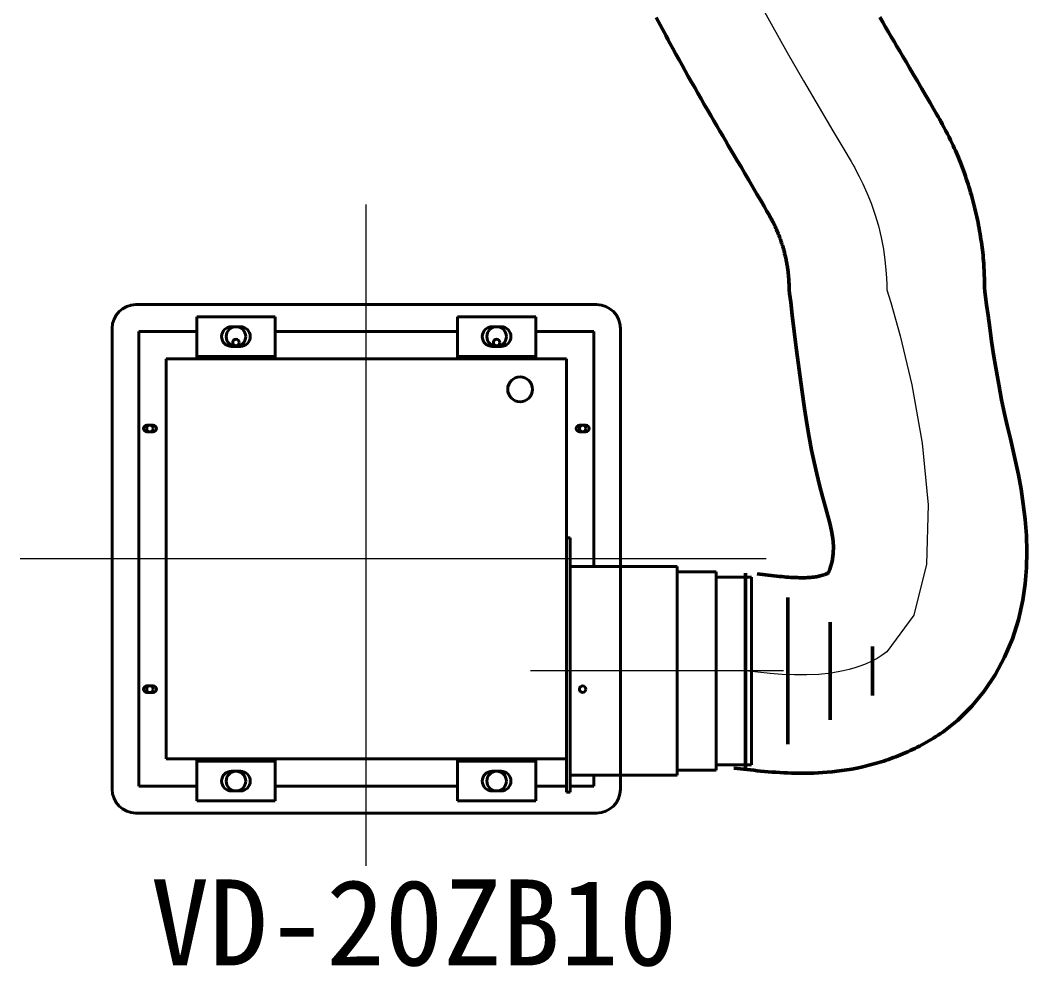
# Model space of a CAD drawing. Units: millimetres at full size. Extents: x -22551 to 92397, y -19340 to 14894.
# Drawn here: x -7078 to -6305, y 4881 to 5607 of the extents above; entities that cross this region are included whole.
import ezdxf
from ezdxf.enums import TextEntityAlignment as Align

# ---------------------------------------------------------------- set-up
doc = ezdxf.new("R2010")
doc.units = ezdxf.units.MM
doc.header["$LTSCALE"] = 70
for name, pattern in [('CHAIN1', [8, 5, -1, 1, -1]), ('CHAIN2', [12, 9, -1, 1, -1]), ('DASHED3', [4, 3, -1])]:
    doc.linetypes.add(name, pattern=pattern)
doc.layers.add('7-F_ダクト－ＥＡ・丸ダクト：排気', color=134, linetype='Continuous', lineweight=50)
doc.layers.add('9-0_無題1', color=5, linetype='Continuous', lineweight=40)
doc.styles.add('ＭＳ ゴシック', font='')
doc.styles.get('ＭＳ ゴシック').set_extended_font_data('MS Gothic')

# ---------------------------------------------------------------- blocks, each defined once
blk = doc.blocks.new('グループ部品-64')
at = {"layer": '9-0_無題1', "color": 7, "linetype": 'CHAIN2', "lineweight": 15}
for p, q in [((-6812.14, 4958.13), (-6812.14, 5465.49)), ((-6505.43, 5193.55), (-7077.72, 5193.55)), ((-6492.14, 5107.55), (-6686.04, 5107.55))]:
    blk.add_line(p, q, dxfattribs=at)
at = {"layer": '9-0_無題1'}
for p, q in [((-6812.14, 5388.55), (-6988.86, 5388.55)), ((-6942.14, 5379.3), (-6882.14, 5379.3)), ((-6942.14, 5348.8), (-6942.14, 5379.3)), ((-6682.14, 5379.3), (-6742.14, 5379.3)), ((-6742.14, 5348.8), (-6742.14, 5379.3)), ((-6682.14, 5348.8), (-6682.14, 5379.3)), ((-7007.14, 5193.55), (-7007.14, 5370.27)), ((-7007.14, 5016.83), (-7007.14, 5370.27)), ((-6986.64, 5019.05), (-6986.64, 5368.05)), ((-6942.14, 5368.05), (-6986.64, 5368.05)), ((-6915.64, 5371.55), (-6908.64, 5371.55)), ((-6742.14, 5368.05), (-6882.14, 5368.05)), ((-6708.64, 5371.55), (-6715.64, 5371.55)), ((-6637.64, 5368.05), (-6682.14, 5368.05)), ((-6637.64, 5187.55), (-6637.64, 5368.05)), ((-6617.14, 5370.27), (-6617.14, 5187.55)), ((-6617.14, 5370.27), (-6617.14, 5187.55)), ((-6915.64, 5356.55), (-6908.64, 5356.55)), ((-6708.64, 5356.55), (-6715.64, 5356.55)), ((-6965.64, 5347.05), (-6965.64, 5040.05)), ((-6965.64, 5347.05), (-6658.64, 5347.05)), ((-6942.14, 5348.8), (-6942.14, 5347.05)), ((-6882.14, 5348.8), (-6882.14, 5347.05)), ((-6682.14, 5348.8), (-6742.14, 5348.8)), ((-6742.14, 5348.8), (-6742.14, 5347.05)), ((-6682.14, 5348.8), (-6682.14, 5347.05)), ((-6658.64, 5014.55), (-6658.64, 5347.05)), ((-6975.64, 5296.05), (-6980.64, 5296.05)), ((-6975.64, 5291.05), (-6980.64, 5291.05)), ((-6648.64, 5296.05), (-6643.64, 5296.05)), ((-6648.64, 5291.05), (-6643.64, 5291.05)), ((-6655.64, 5209.55), (-6658.64, 5209.55)), ((-6655.64, 5014.55), (-6655.64, 5209.55)), ((-7007.14, 5016.83), (-7007.14, 5193.55)), ((-6573.64, 5187.55), (-6655.64, 5187.55)), ((-6573.64, 5027.55), (-6573.64, 5187.55)), ((-6543.64, 5183.55), (-6573.64, 5183.55)), ((-6543.64, 5031.55), (-6543.64, 5183.55)), ((-6516.64, 5179.55), (-6543.64, 5179.55)), ((-6516.64, 5035.55), (-6516.64, 5179.55)), ((-6975.64, 5096.05), (-6980.64, 5096.05)), ((-6975.64, 5091.05), (-6980.64, 5091.05)), ((-6965.64, 5040.05), (-6658.64, 5040.05)), ((-6942.14, 5038.3), (-6942.14, 5040.05)), ((-6942.14, 5038.3), (-6882.14, 5038.3)), ((-6942.14, 5038.3), (-6942.14, 5007.8)), ((-6882.14, 5038.3), (-6882.14, 5040.05)), ((-6882.14, 5038.3), (-6882.14, 5007.8)), ((-6742.14, 5038.3), (-6742.14, 5040.05)), ((-6682.14, 5038.3), (-6742.14, 5038.3)), ((-6742.14, 5038.3), (-6742.14, 5007.8)), ((-6682.14, 5038.3), (-6682.14, 5040.05)), ((-6682.14, 5038.3), (-6682.14, 5007.8)), ((-6915.64, 5030.55), (-6908.64, 5030.55)), ((-6708.64, 5030.55), (-6715.64, 5030.55)), ((-6543.64, 5031.55), (-6573.64, 5031.55)), ((-6516.64, 5035.55), (-6543.64, 5035.55)), ((-6573.64, 5027.55), (-6655.64, 5027.55)), ((-6637.64, 5019.05), (-6637.64, 5027.55)), ((-6617.14, 5016.83), (-6617.14, 5028.05)), ((-6617.14, 5027.55), (-6617.14, 5016.83)), ((-6942.14, 5019.05), (-6986.64, 5019.05)), ((-6915.64, 5015.55), (-6908.64, 5015.55)), ((-6742.14, 5019.05), (-6882.14, 5019.05)), ((-6708.64, 5015.55), (-6715.64, 5015.55)), ((-6658.64, 5019.05), (-6682.14, 5019.05)), ((-6658.64, 5014.55), (-6655.64, 5014.55)), ((-6637.64, 5019.05), (-6655.64, 5019.05)), ((-6942.14, 5007.8), (-6882.14, 5007.8)), ((-6682.14, 5007.8), (-6742.14, 5007.8)), ((-6635.42, 4998.55), (-6988.86, 4998.55)), ((-6635.42, 4998.55), (-6988.86, 4998.55))]:
    blk.add_line(p, q, dxfattribs=at)
at = {"layer": '9-0_無題1', "linetype": 'DASHED3'}
blk.add_line((-6617.14, 5187.55), (-6617.14, 5027.55), dxfattribs=at)
at = {"layer": '9-0_無題1'}
for points in [[(-6988.86, 5388.55), (-6635.42, 5388.55), (-6812.14, 5388.55)], [(-6942.14, 5348.8), (-6882.14, 5348.8), (-6882.14, 5379.3)]]:
    blk.add_lwpolyline(points, dxfattribs=at)
for centre, radius in [((-6912.14, 5364.05), 7.5), ((-6712.14, 5364.05), 7.5), ((-6912.14, 5359.55), 2.5), ((-6712.14, 5359.55), 2.5), ((-6712.14, 5359.55), 2.5), ((-6694.14, 5323.55), 9.5), ((-6978.14, 5293.55), 2.5), ((-6978.14, 5293.55), 2.5), ((-6646.14, 5293.55), 2.5), ((-6646.14, 5293.55), 2.5), ((-6978.14, 5093.55), 2.5), ((-6978.14, 5093.55), 2.5), ((-6646.14, 5093.55), 2.5), ((-6646.14, 5093.55), 2.5), ((-6912.14, 5023.05), 7.5), ((-6712.14, 5023.05), 7.5)]:
    blk.add_circle(centre, radius, dxfattribs=at)
for centre, radius, start, end in [((-6988.86, 5370.27), 18.28, 90, 180), ((-6988.86, 5370.27), 18.28, 90, 180), ((-6635.42, 5370.27), 18.28, 0, 90), ((-6635.42, 5370.27), 18.28, 0, 90), ((-6915.64, 5364.05), 7.5, 90, 270), ((-6908.64, 5364.05), 7.5, 270, 90), ((-6715.64, 5364.05), 7.5, 90, 270), ((-6708.64, 5364.05), 7.5, 270, 90), ((-6980.64, 5293.55), 2.5, 90, 270), ((-6975.64, 5293.55), 2.5, 270, 90), ((-6648.64, 5293.55), 2.5, 90, 270), ((-6643.64, 5293.55), 2.5, 270, 90), ((-6980.64, 5093.55), 2.5, 90, 270), ((-6975.64, 5093.55), 2.5, 270, 90), ((-6915.64, 5023.05), 7.5, 90, 270), ((-6908.64, 5023.05), 7.5, 270, 90), ((-6715.64, 5023.05), 7.5, 90, 270), ((-6708.64, 5023.05), 7.5, 270, 90), ((-6988.86, 5016.83), 18.28, 180, 270), ((-6988.86, 5016.83), 18.28, 180, 270), ((-6635.42, 5016.83), 18.28, 270, 0), ((-6635.42, 5016.83), 18.28, 270, 0)]:
    blk.add_arc(centre, radius, start, end, dxfattribs=at)

msp = doc.modelspace()

# ---------------------------------------------------------------- linework, layer by layer
at = {"layer": '7-F_ダクト－ＥＡ・丸ダクト：排気'}
for p, q in [((-6521.26, 5182.55), (-6521.26, 5032.55)), ((-6488.78, 5163.8), (-6488.78, 5051.3)), ((-6456.3, 5145.05), (-6456.3, 5070.05)), ((-6423.83, 5126.3), (-6423.83, 5088.8))]:
    msp.add_line(p, q, dxfattribs=at)
at = {"layer": '7-F_ダクト－ＥＡ・丸ダクト：排気', "color": 7, "linetype": 'CHAIN1', "lineweight": 15}
for points in [[(-6513.16, 5624.79), (-6501.61, 5603.92), (-6489.2, 5582.03), (-6476.68, 5560.29), (-6464.78, 5539.87), (-6454.24, 5521.95), (-6445.81, 5507.7), (-6440.2, 5498.28)], [(-6440.2, 5498.28), (-6438.16, 5494.88), (-6437.68, 5494.02), (-6436.21, 5491.28), (-6433.96, 5486.9), (-6431.18, 5481.13), (-6428.08, 5474.21), (-6424.9, 5466.4), (-6421.86, 5457.93), (-6419.18, 5449.06), (-6417.06, 5440.03), (-6415.45, 5431.16), (-6414.3, 5422.79), (-6413.53, 5415.25), (-6413.05, 5408.86), (-6412.81, 5403.95), (-6412.72, 5400.85), (-6412.71, 5399.88), (-6412.71, 5399.88), (-6409.73, 5390.31), (-6402.55, 5364.51), (-6393.7, 5327), (-6385.7, 5282.3), (-6381.08, 5234.95), (-6382.36, 5189.47), (-6392.06, 5150.39), (-6412.71, 5122.23), (-6416.38, 5119.57), (-6420.25, 5117.17), (-6424.31, 5115.01), (-6428.51, 5113.09), (-6432.83, 5111.39), (-6437.25, 5109.91), (-6441.74, 5108.63), (-6446.26, 5107.55), (-6455.55, 5105.88), (-6464.88, 5104.88), (-6474.23, 5104.45), (-6483.61, 5104.5), (-6493, 5104.93)], [(-6493, 5104.93), (-6502.41, 5105.64), (-6511.83, 5106.55), (-6521.26, 5107.55)]]:
    msp.add_lwpolyline(points, dxfattribs=at)
at = {"layer": '7-F_ダクト－ＥＡ・丸ダクト：排気'}
for points in [[(-6589.63, 5608.86), (-6588.15, 5606.04), (-6586.66, 5603.23), (-6585.17, 5600.42), (-6583.68, 5597.62), (-6582.19, 5594.81), (-6580.7, 5592.02), (-6579.2, 5589.23), (-6576.88, 5584.95), (-6574.56, 5580.68), (-6572.22, 5576.42), (-6569.86, 5572.16), (-6567.48, 5567.9), (-6565.08, 5563.62), (-6562.65, 5559.33), (-6560.19, 5555), (-6557.75, 5550.73), (-6555.29, 5546.45), (-6552.82, 5542.17), (-6550.37, 5537.93), (-6547.93, 5533.74), (-6545.53, 5529.63), (-6543.18, 5525.61), (-6540.89, 5521.71), (-6538.71, 5518.01), (-6536.55, 5514.35), (-6534.38, 5510.68), (-6532.15, 5506.9), (-6529.81, 5502.94), (-6527.32, 5498.73), (-6524.64, 5494.18), (-6521.73, 5489.21), (-6518.69, 5484.02), (-6515.54, 5478.64), (-6512.44, 5473.34), (-6509.55, 5468.39)], [(-6418.25, 5609.12), (-6415.96, 5605.21), (-6413.73, 5601.38), (-6411.54, 5597.66), (-6409.36, 5593.96), (-6407.21, 5590.31), (-6405.04, 5586.65), (-6402.82, 5582.89), (-6400.5, 5578.95), (-6398.03, 5574.78), (-6395.39, 5570.28), (-6392.52, 5565.4), (-6389.29, 5559.89), (-6385.94, 5554.17), (-6382.66, 5548.56), (-6379.61, 5543.33)], [(-6379.61, 5543.33), (-6376.96, 5538.81), (-6374.9, 5535.28), (-6373.6, 5533.04), (-6373.21, 5532.38), (-6373.21, 5532.38), (-6373.21, 5532.38), (-6373.21, 5532.38), (-6373.21, 5532.38), (-6373.21, 5532.38), (-6373.21, 5532.38), (-6373.21, 5532.38), (-6373.21, 5532.38), (-6372.97, 5531.94), (-6372.36, 5530.83), (-6371.46, 5529.17), (-6370.33, 5527.1), (-6369.06, 5524.73), (-6367.7, 5522.2), (-6366.34, 5519.61), (-6365.05, 5517.1), (-6363.87, 5514.77), (-6362.82, 5512.61), (-6361.86, 5510.58), (-6360.99, 5508.66), (-6360.17, 5506.8), (-6359.4, 5504.99), (-6358.65, 5503.17), (-6357.9, 5501.33), (-6357.14, 5499.42), (-6356.36, 5497.47), (-6355.59, 5495.47), (-6354.81, 5493.43), (-6354.03, 5491.37), (-6353.27, 5489.29), (-6352.52, 5487.19), (-6351.79, 5485.1), (-6351.08, 5483.01), (-6350.4, 5480.92), (-6349.74, 5478.84)], [(-6349.74, 5478.84), (-6349.1, 5476.77), (-6348.48, 5474.69), (-6347.88, 5472.62), (-6347.3, 5470.55), (-6346.74, 5468.47), (-6346.19, 5466.39), (-6345.66, 5464.3), (-6345.14, 5462.21), (-6344.64, 5460.1), (-6344.15, 5457.99), (-6343.68, 5455.86), (-6343.23, 5453.71), (-6342.8, 5451.55), (-6342.38, 5449.37), (-6341.98, 5447.18), (-6341.61, 5445), (-6341.24, 5442.82), (-6340.9, 5440.67), (-6340.57, 5438.55), (-6340.27, 5436.47), (-6339.98, 5434.44), (-6339.7, 5432.47), (-6339.45, 5430.52), (-6339.21, 5428.55), (-6338.99, 5426.54), (-6338.78, 5424.44), (-6338.6, 5422.2), (-6338.43, 5419.8), (-6338.28, 5417.2), (-6338.14, 5414.38), (-6338.03, 5411.47), (-6337.93, 5408.6), (-6337.85, 5405.91), (-6337.79, 5403.55), (-6337.75, 5401.67), (-6337.72, 5400.4), (-6337.71, 5399.88), (-6337.71, 5399.88), (-6337.71, 5399.88)], [(-6509.55, 5468.39), (-6507.01, 5464.05), (-6504.99, 5460.59), (-6503.64, 5458.28), (-6503.12, 5457.38), (-6503.12, 5457.38), (-6503.12, 5457.38), (-6503.12, 5457.38), (-6503.12, 5457.38), (-6503.12, 5457.38), (-6503.12, 5457.38), (-6503.12, 5457.38), (-6503.12, 5457.38), (-6503.12, 5457.39), (-6502.98, 5457.14), (-6502.64, 5456.52), (-6502.16, 5455.63), (-6501.56, 5454.52), (-6500.9, 5453.29), (-6500.23, 5452.02), (-6499.58, 5450.77), (-6499.08, 5449.77), (-6498.62, 5448.83), (-6498.21, 5447.95), (-6497.83, 5447.11), (-6497.47, 5446.3), (-6497.13, 5445.51), (-6496.8, 5444.71), (-6496.47, 5443.9), (-6496.14, 5443.07), (-6495.8, 5442.22), (-6495.46, 5441.35), (-6495.12, 5440.46), (-6494.79, 5439.57), (-6494.46, 5438.66), (-6494.13, 5437.75), (-6493.81, 5436.84), (-6493.51, 5435.94), (-6493.21, 5435.04), (-6492.93, 5434.14)], [(-6492.93, 5434.14), (-6492.65, 5433.24), (-6492.38, 5432.34), (-6492.12, 5431.44), (-6491.87, 5430.55), (-6491.63, 5429.65), (-6491.39, 5428.75), (-6491.16, 5427.84), (-6490.94, 5426.94), (-6490.72, 5426.03), (-6490.51, 5425.11), (-6490.31, 5424.19), (-6490.11, 5423.26), (-6489.92, 5422.32), (-6489.74, 5421.38), (-6489.57, 5420.43), (-6489.4, 5419.48), (-6489.25, 5418.53), (-6489.1, 5417.6), (-6488.96, 5416.67), (-6488.82, 5415.76), (-6488.69, 5414.88), (-6488.58, 5414.02), (-6488.46, 5413.16), (-6488.36, 5412.3), (-6488.26, 5411.42), (-6488.18, 5410.51), (-6488.09, 5409.54), (-6488.02, 5408.5), (-6487.96, 5407.37), (-6487.88, 5405.75), (-6487.82, 5404.09), (-6487.77, 5402.53), (-6487.74, 5401.21), (-6487.72, 5400.28), (-6487.71, 5399.88), (-6487.71, 5399.9), (-6487.7, 5399.89), (-6487.7, 5399.89), (-6487.7, 5399.89)], [(-6487.7, 5399.89), (-6487.7, 5399.89), (-6487.7, 5399.89), (-6487.7, 5399.89), (-6487.7, 5399.89), (-6487.7, 5399.89), (-6487.7, 5399.89), (-6487.36, 5397.18), (-6486.55, 5390.4), (-6485.35, 5380.35), (-6483.83, 5367.82), (-6482.06, 5353.62), (-6480.11, 5338.53), (-6478.06, 5323.37), (-6475.96, 5308.92), (-6474.15, 5297.4), (-6472.32, 5286.84), (-6470.47, 5277.03), (-6468.55, 5267.77), (-6466.53, 5258.86), (-6464.4, 5250.11), (-6462.11, 5241.3), (-6459.63, 5232.25), (-6458.08, 5226.65), (-6456.59, 5220.92), (-6455.29, 5215.1), (-6454.32, 5209.2), (-6453.81, 5203.26), (-6453.91, 5197.32), (-6454.74, 5191.39), (-6456.44, 5185.53), (-6456.62, 5185.05), (-6456.81, 5184.59), (-6457.02, 5184.14), (-6457.25, 5183.71), (-6457.5, 5183.3), (-6457.77, 5182.93), (-6458.08, 5182.59), (-6458.43, 5182.3), (-6458.72, 5182.1)], [(-6337.71, 5399.88), (-6337.71, 5399.88), (-6337.71, 5399.88), (-6337.71, 5399.88), (-6337.71, 5399.88), (-6337.71, 5399.88), (-6337.71, 5399.88), (-6337.54, 5398.64), (-6337.03, 5394.62), (-6336.21, 5388.29), (-6335.14, 5380.18), (-6333.86, 5370.8), (-6332.41, 5360.64), (-6330.86, 5350.23), (-6329.23, 5340.07), (-6326.96, 5327.2), (-6324.68, 5315.54), (-6322.4, 5304.85), (-6320.15, 5294.91), (-6317.95, 5285.48), (-6315.82, 5276.34), (-6313.78, 5267.26), (-6311.86, 5258), (-6309.83, 5246.95), (-6308.08, 5235.45), (-6306.68, 5223.6), (-6305.74, 5211.47), (-6305.34, 5199.15), (-6305.58, 5186.73), (-6306.54, 5174.29), (-6308.31, 5161.91), (-6311.72, 5146.88), (-6316.45, 5132.23), (-6322.46, 5118.11), (-6329.7, 5104.67), (-6338.11, 5092.05), (-6347.64, 5080.42), (-6358.24, 5069.91), (-6369.86, 5060.68), (-6371.58, 5059.49)], [(-6495.1, 5180.06), (-6497.25, 5180.28), (-6499.4, 5180.51), (-6501.55, 5180.74), (-6503.7, 5180.99), (-6505.84, 5181.24), (-6507.99, 5181.49), (-6510.13, 5181.75), (-6512.28, 5182.01)], [(-6458.72, 5182.1), (-6459.04, 5181.94), (-6459.37, 5181.79), (-6459.72, 5181.66), (-6460.08, 5181.55), (-6460.44, 5181.45), (-6460.81, 5181.35), (-6461.17, 5181.25), (-6461.55, 5181.14), (-6461.91, 5181.03), (-6462.28, 5180.92), (-6462.65, 5180.82), (-6463.01, 5180.71), (-6463.37, 5180.6), (-6463.73, 5180.5), (-6464.09, 5180.4), (-6464.95, 5180.18), (-6465.82, 5180), (-6466.69, 5179.84), (-6467.57, 5179.69), (-6468.45, 5179.57), (-6469.34, 5179.47), (-6470.23, 5179.38), (-6471.12, 5179.31), (-6472.4, 5179.22), (-6473.68, 5179.15), (-6474.96, 5179.1), (-6476.24, 5179.07), (-6477.51, 5179.06), (-6478.79, 5179.06), (-6480.06, 5179.08), (-6481.34, 5179.11), (-6483.06, 5179.17), (-6484.78, 5179.25), (-6486.5, 5179.35), (-6488.22, 5179.47), (-6489.94, 5179.6), (-6491.66, 5179.74), (-6493.38, 5179.9), (-6495.1, 5180.06)], [(-6371.58, 5059.49), (-6373.32, 5058.32), (-6375.08, 5057.18), (-6376.86, 5056.07), (-6378.65, 5054.98), (-6380.46, 5053.91), (-6382.28, 5052.87), (-6384.11, 5051.85), (-6385.89, 5050.89), (-6387.67, 5049.95), (-6389.47, 5049.04), (-6391.27, 5048.14), (-6393.09, 5047.26), (-6394.91, 5046.4), (-6396.75, 5045.57), (-6398.59, 5044.75), (-6400.4, 5043.97), (-6402.23, 5043.21), (-6404.06, 5042.48), (-6405.9, 5041.76), (-6407.75, 5041.06), (-6409.6, 5040.38), (-6411.46, 5039.72), (-6413.33, 5039.08), (-6415.2, 5038.46), (-6417.07, 5037.87), (-6418.94, 5037.29), (-6420.83, 5036.73), (-6422.72, 5036.19), (-6424.61, 5035.68), (-6426.51, 5035.18), (-6428.42, 5034.7), (-6432.14, 5033.83), (-6435.89, 5033.04), (-6439.65, 5032.32), (-6443.42, 5031.68), (-6447.21, 5031.11), (-6451.01, 5030.61), (-6454.82, 5030.18), (-6458.63, 5029.83)], [(-6458.63, 5029.83), (-6462.03, 5029.57), (-6465.43, 5029.37), (-6468.84, 5029.22), (-6472.24, 5029.11), (-6475.65, 5029.06), (-6479.06, 5029.06), (-6482.47, 5029.09), (-6485.88, 5029.18), (-6488.86, 5029.28), (-6491.85, 5029.42), (-6494.83, 5029.58), (-6497.82, 5029.77), (-6500.8, 5029.99), (-6503.78, 5030.23), (-6506.75, 5030.49), (-6509.73, 5030.78), (-6512.3, 5031.04), (-6514.86, 5031.31), (-6517.42, 5031.59), (-6519.99, 5031.88), (-6522.55, 5032.17), (-6525.11, 5032.48), (-6527.67, 5032.78), (-6530.23, 5033.09)]]:
    msp.add_lwpolyline(points, dxfattribs=at)

# ---------------------------------------------------------------- block references
at = {"layer": '9-0_無題1'}
msp.add_blockref('グループ部品-64', (0, 0), dxfattribs=at)

# ---------------------------------------------------------------- texts
at = {"layer": '9-0_無題1', "color": 7, "style": 'ＭＳ ゴシック'}
msp.add_text('VD-20ZB10', height=65.98, dxfattribs=at).set_placement((-6977.52, 4861.82), align=Align.BOTTOM_LEFT)

doc.saveas('drawing.dxf')
